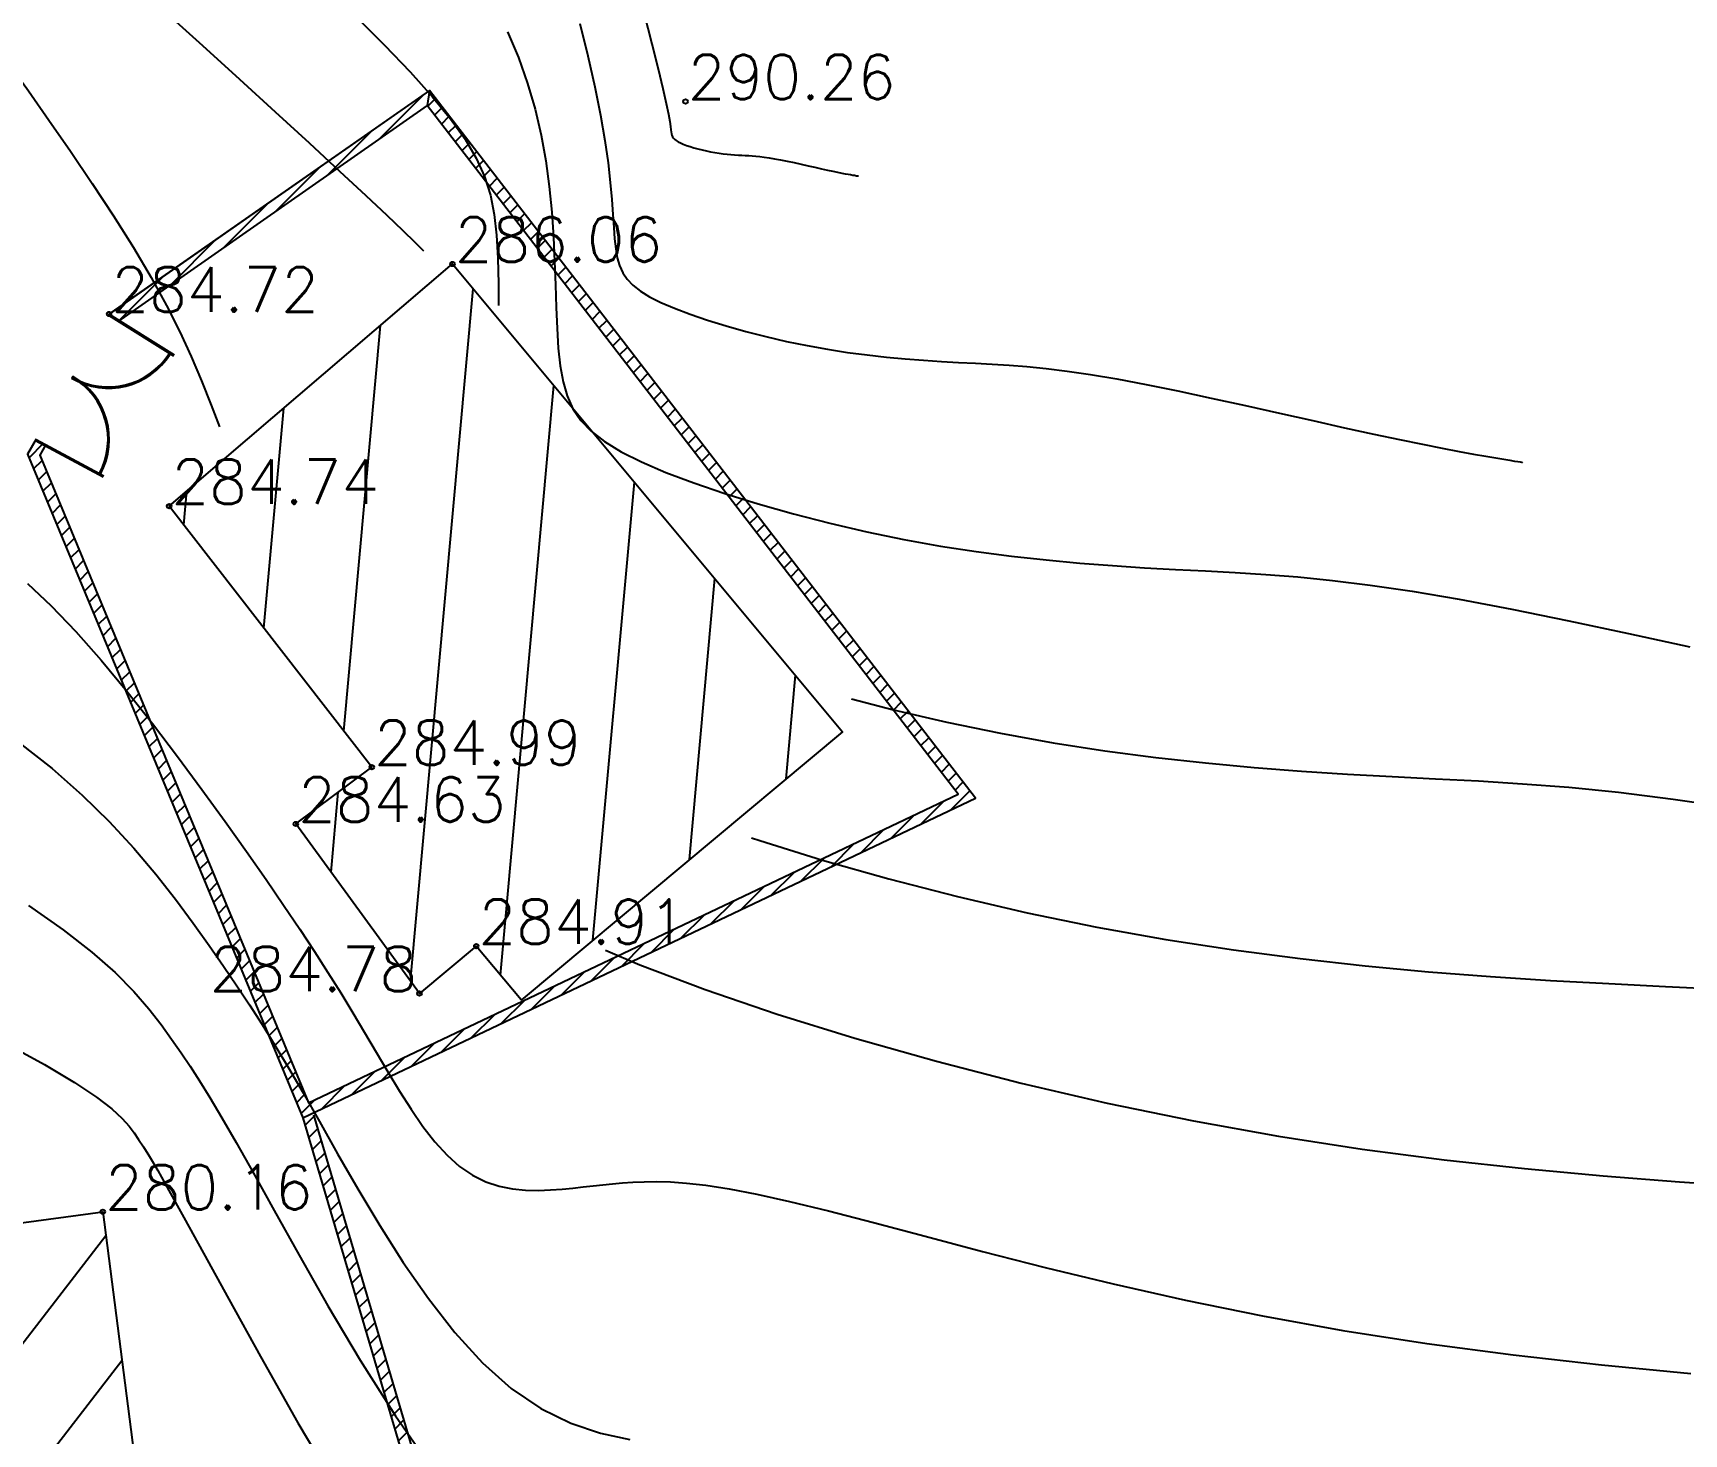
# Model space of a CAD drawing. Extents: x 524954 to 526204, y 9523489 to 9524010.
# Drawn here: x 525616.03 to 525653.14, y 9523822.29 to 9523853.78 of the extents above; entities that cross this region are included whole.
import ezdxf
from ezdxf.enums import TextEntityAlignment as Align

# ---------------------------------------------------------------- set-up
doc = ezdxf.new("R2010")
doc.units = 0
doc.header["$PDMODE"] = 33
doc.header["$PDSIZE"] = 0.1
for name, color, linetype in [('Bati', 6, 'Continuous'), ('Bati_H', 1, 'Continuous'), ('Cloture', 7, 'Continuous'), ('CN_01_00', 3, 'Continuous'), ('CN_02_00', 4, 'Continuous'), ('CN_05_00', 6, 'Continuous'), ('CN_10_00', 1, 'Continuous'), ('Murs', 1, 'Continuous'), ('TopoAlt', 3, 'Continuous'), ('TOPOJIS', 7, 'Continuous')]:
    doc.layers.add(name, color=color, linetype=linetype)
doc.styles.add('Simplex 1.0', font='Simplex.shx', dxfattribs={"width": 0.99, "height": 1})
pattern_1 = [(45, (0, 0), (-0.1767766952966, 0.1767766952966), [])]

# ---------------------------------------------------------------- blocks, each defined once
blk = doc.blocks.new('TCPOINT M')
at = {"color": 0}
blk.add_point((0, 0), dxfattribs=at)
at = {"layer": 'TopoAlt', "style": 'Simplex 1.0', "width": 0.99}
blk.add_attdef('ALT', (0.15, 0.15), '', height=1, dxfattribs=at)

msp = doc.modelspace()

# ---------------------------------------------------------------- hatches: boundary and pattern name
at = {"layer": 'Bati_H'}
h = msp.add_hatch(dxfattribs=at)
h.set_pattern_fill('_U', color=256, scale=2, angle=-95.1638, style=0, pattern_type=0)
h.set_pattern_definition([(264.83619767, (0, 0), (1.99188291736, -0.18000678744), [])])
h.paths.add_polyline_path([(525625.99, 9523833.259), (525624.713, 9523832.194), (525621.934, 9523836.006), (525623.641, 9523837.283), (525619.087, 9523843.149), (525625.455, 9523848.593), (525634.227, 9523838.078), (525627.043, 9523832.084), (525627, 9523832.049)])
h = msp.add_hatch(dxfattribs=at)
h.set_pattern_fill('_U', color=256, scale=2, angle=-127.6648, style=0, pattern_type=0)
h.set_pattern_definition([(232.33518954, (0, 0), (1.5831979346, -1.222081953), [])])
h.paths.add_polyline_path([(525613.828, 9523806.487), (525610.574, 9523806.068), (525609.917, 9523810.9), (525609.081, 9523810.777), (525608.585, 9523813.909), (525608.139, 9523814.578), (525607.292, 9523814.721), (525604.249, 9523814.304), (525604.145, 9523815.183), (525601.239, 9523814.789), (525596.868, 9523814.226), (525595.553, 9523824.308), (525617.594, 9523827.288), (525620.151, 9523807.42), (525613.813, 9523806.604)])
at = {"layer": 'Murs'}
h = msp.add_hatch(dxfattribs=at)
h.set_pattern_fill('_U', color=256, scale=0.25, angle=45, style=0, pattern_type=0)
h.set_pattern_definition(pattern_1)
h.paths.add_polyline_path([(525616.099, 9523844.658), (525615.901, 9523844.318), (525622.088, 9523829.396), (525637.213, 9523836.582), (525624.939, 9523852.493), (525617.78, 9523847.499), (525617.923, 9523847.294), (525624.887, 9523852.152), (525636.826, 9523836.675), (525622.219, 9523829.735), (525616.18, 9523844.299), (525616.315, 9523844.532)])
h = msp.add_hatch(dxfattribs=at)
h.set_pattern_fill('_U', color=256, scale=0.25, angle=45, style=0, pattern_type=0)
h.set_pattern_definition(pattern_1)
h.paths.add_polyline_path([(525622.088, 9523829.396), (525626.19, 9523815.525), (525626.43, 9523815.596), (525622.328, 9523829.467)])

# ---------------------------------------------------------------- linework, layer by layer
at = {"layer": 'Bati', "flags": 128}
for points in [[(525625.99, 9523833.259), (525624.713, 9523832.194), (525621.934, 9523836.006), (525623.641, 9523837.283), (525619.087, 9523843.149), (525625.455, 9523848.593), (525634.227, 9523838.078), (525627.043, 9523832.084), (525627, 9523832.049)], [(525613.828, 9523806.487), (525610.574, 9523806.068), (525609.917, 9523810.9), (525609.081, 9523810.777), (525608.585, 9523813.909), (525608.139, 9523814.578), (525607.292, 9523814.721), (525604.249, 9523814.304), (525604.145, 9523815.183), (525601.239, 9523814.789), (525596.868, 9523814.226), (525595.553, 9523824.308), (525617.594, 9523827.288), (525620.151, 9523807.42), (525613.813, 9523806.604)]]:
    msp.add_lwpolyline(points, close=True, dxfattribs=at)
at = {"layer": 'Cloture'}
msp.add_line((525624.939, 9523852.493), (525624.887, 9523852.152), dxfattribs=at)
msp.add_line((525624.939, 9523852.493), (525624.887, 9523852.152), dxfattribs=at)
at = {"layer": 'Cloture', "flags": 128}
for points in [[(525616.099, 9523844.658), (525615.901, 9523844.318), (525622.088, 9523829.396), (525637.213, 9523836.582), (525624.939, 9523852.493), (525617.78, 9523847.499)], [(525624.939, 9523852.493), (525617.735, 9523847.468), (525617.721, 9523847.444)], [(525616.315, 9523844.532), (525616.18, 9523844.299), (525622.219, 9523829.735), (525636.826, 9523836.675), (525624.887, 9523852.152), (525617.923, 9523847.294)], [(525617.735, 9523847.468), (525619.2, 9523846.552)], [(525617.721, 9523847.445), (525619.186, 9523846.528)], [(525616.922, 9523846.071), (525616.894, 9523846.024)], [(525617.134, 9523845.939), (525617.115, 9523845.905)], [(525616.081, 9523844.627), (525617.602, 9523843.806)], [(525616.095, 9523844.651), (525617.615, 9523843.83)], [(525622.088, 9523829.396), (525626.19, 9523815.525)], [(525622.328, 9523829.467), (525626.43, 9523815.596)]]:
    msp.add_lwpolyline(points, dxfattribs=at)
at = {"layer": 'Cloture'}
for centre, radius, start, end in [((525617.721, 9523847.445), 1.643, 239.678, 327.9756), ((525617.721, 9523847.445), 1.616, 239.678, 327.9756), ((525616.095, 9523844.651), 1.616, 331.6153, 59.9128), ((525616.095, 9523844.651), 1.643, 331.6153, 59.9128)]:
    msp.add_arc(centre, radius, start, end, dxfattribs=at)
at = {"layer": 'CN_01_00', "flags": 128}
for points, elevation in [([(525623.294, 9523854.139), (525623.926, 9523853.51), (525624.501, 9523852.91), (525625.002, 9523852.354), (525625.413, 9523851.854), (525625.738, 9523851.398), (525625.989, 9523850.971), (525626.176, 9523850.557), (525626.308, 9523850.141), (525626.395, 9523849.707), (525626.448, 9523849.24), (525626.476, 9523848.724), (525626.49, 9523848.15), (525626.493, 9523847.656)], 287), ([(525628.316, 9523854.001), (525628.499, 9523853.271), (525628.656, 9523852.577), (525628.784, 9523851.938), (525628.882, 9523851.368), (525628.953, 9523850.866), (525629.003, 9523850.426), (525629.038, 9523850.041), (525629.062, 9523849.706), (525629.08, 9523849.413), (525629.099, 9523849.158), (525629.124, 9523848.933), (525629.159, 9523848.734), (525629.21, 9523848.556), (525629.283, 9523848.396), (525629.382, 9523848.249), (525629.512, 9523848.113), (525629.679, 9523847.983), (525629.888, 9523847.856), (525630.143, 9523847.729), (525630.449, 9523847.598), (525630.8, 9523847.465), (525631.188, 9523847.333), (525631.606, 9523847.203), (525632.047, 9523847.078), (525632.503, 9523846.961), (525632.966, 9523846.853), (525633.43, 9523846.757), (525633.889, 9523846.675), (525634.339, 9523846.605), (525634.781, 9523846.548), (525635.213, 9523846.5), (525635.636, 9523846.461), (525636.047, 9523846.429), (525636.447, 9523846.403), (525636.835, 9523846.381), (525637.211, 9523846.363), (525637.585, 9523846.343), (525637.967, 9523846.319), (525638.369, 9523846.287), (525638.802, 9523846.244), (525639.276, 9523846.186), (525639.802, 9523846.108), (525640.391, 9523846.008), (525641.05, 9523845.883), (525641.764, 9523845.738), (525642.515, 9523845.579), (525643.283, 9523845.411), (525644.051, 9523845.24), (525644.8, 9523845.072), (525645.511, 9523844.913), (525646.165, 9523844.769), (525646.748, 9523844.645), (525647.259, 9523844.539), (525647.704, 9523844.451), (525648.087, 9523844.377), (525648.413, 9523844.318), (525648.685, 9523844.27), (525648.908, 9523844.232), (525649.088, 9523844.203), (525649.228, 9523844.18), (525649.333, 9523844.163), (525649.408, 9523844.151), (525649.459, 9523844.142), (525649.489, 9523844.137), (525649.505, 9523844.135), (525649.511, 9523844.134), (525649.512, 9523844.134)], 289), ([(525634.423, 9523838.815), (525635.372, 9523838.57), (525636.572, 9523838.291), (525637.772, 9523838.043), (525638.958, 9523837.831), (525640.123, 9523837.651), (525641.267, 9523837.502), (525642.386, 9523837.378), (525643.479, 9523837.277), (525644.544, 9523837.195), (525645.578, 9523837.128), (525646.581, 9523837.072), (525647.554, 9523837.023), (525648.521, 9523836.973), (525649.511, 9523836.911), (525650.551, 9523836.829), (525651.67, 9523836.717), (525652.896, 9523836.565), (525654.258, 9523836.365)], 287), ([(525615.703, 9523837.834), (525616.452, 9523837.25), (525617.129, 9523836.655), (525617.74, 9523836.057), (525618.29, 9523835.462), (525618.783, 9523834.879), (525619.227, 9523834.315), (525619.625, 9523833.778), (525619.983, 9523833.275), (525620.308, 9523832.81), (525620.608, 9523832.37), (525620.894, 9523831.938), (525621.176, 9523831.498), (525621.464, 9523831.033), (525621.768, 9523830.526), (525622.097, 9523829.96), (525622.463, 9523829.319), (525622.873, 9523828.593), (525623.326, 9523827.803), (525623.819, 9523826.978), (525624.349, 9523826.145), (525624.913, 9523825.335), (525625.507, 9523824.574), (525626.128, 9523823.891), (525626.774, 9523823.316), (525627.44, 9523822.868), (525628.114, 9523822.539), (525628.784, 9523822.311), (525629.439, 9523822.167)], 283), ([(525615.389, 9523831.087), (525616.28, 9523830.596), (525616.956, 9523830.192), (525617.451, 9523829.865), (525617.799, 9523829.6), (525618.033, 9523829.386), (525618.189, 9523829.21), (525618.3, 9523829.059), (525618.399, 9523828.916), (525618.507, 9523828.751), (525618.643, 9523828.528), (525618.828, 9523828.212), (525619.079, 9523827.769), (525619.417, 9523827.162), (525619.86, 9523826.358), (525620.429, 9523825.32), (525621.137, 9523824.032), (525621.976, 9523822.545), (525622.936, 9523820.929)], 281)]:
    msp.add_lwpolyline(points, dxfattribs=dict(at, elevation=elevation))
at = {"layer": 'CN_02_00', "flags": 128}
for points, elevation in [([(525619.011, 9523854.247), (525619.836, 9523853.504), (525620.664, 9523852.75), (525621.471, 9523852.012), (525622.23, 9523851.313), (525622.917, 9523850.678), (525623.506, 9523850.129), (525623.977, 9523849.687), (525624.34, 9523849.342), (525624.609, 9523849.082), (525624.799, 9523848.893), (525624.802, 9523848.89)], 286), ([(525626.69, 9523853.808), (525626.937, 9523853.232), (525627.143, 9523852.652), (525627.312, 9523852.071), (525627.447, 9523851.489), (525627.552, 9523850.908), (525627.63, 9523850.331), (525627.686, 9523849.759), (525627.724, 9523849.196), (525627.749, 9523848.649), (525627.768, 9523848.121), (525627.785, 9523847.617), (525627.805, 9523847.143), (525627.834, 9523846.704), (525627.877, 9523846.304), (525627.94, 9523845.947), (525628.032, 9523845.627), (525628.162, 9523845.34), (525628.339, 9523845.077), (525628.573, 9523844.832), (525628.872, 9523844.599), (525629.247, 9523844.372), (525629.706, 9523844.143), (525630.254, 9523843.909), (525630.883, 9523843.67), (525631.579, 9523843.433), (525632.329, 9523843.2), (525633.12, 9523842.976), (525633.937, 9523842.765), (525634.769, 9523842.572), (525635.601, 9523842.4), (525636.423, 9523842.253), (525637.231, 9523842.128), (525638.024, 9523842.025), (525638.8, 9523841.939), (525639.557, 9523841.869), (525640.296, 9523841.812), (525641.013, 9523841.765), (525641.708, 9523841.727), (525642.383, 9523841.693), (525643.053, 9523841.658), (525643.739, 9523841.615), (525644.46, 9523841.558), (525645.236, 9523841.48), (525646.086, 9523841.375), (525647.03, 9523841.236), (525648.087, 9523841.057), (525649.268, 9523840.833), (525650.549, 9523840.573), (525651.895, 9523840.287), (525653.274, 9523839.986)], 288), ([(525615.903, 9523841.411), (525616.431, 9523840.911), (525616.984, 9523840.332), (525617.554, 9523839.685), (525618.132, 9523838.989), (525618.709, 9523838.261), (525619.276, 9523837.518), (525619.824, 9523836.779), (525620.343, 9523836.061), (525620.825, 9523835.383), (525621.263, 9523834.756), (525621.659, 9523834.179), (525622.02, 9523833.643), (525622.351, 9523833.141), (525622.656, 9523832.665), (525622.943, 9523832.208), (525623.216, 9523831.762), (525623.481, 9523831.319), (525623.742, 9523830.874), (525624.001, 9523830.432), (525624.261, 9523830.002), (525624.523, 9523829.592), (525624.787, 9523829.208), (525625.057, 9523828.861), (525625.333, 9523828.557), (525625.616, 9523828.304), (525625.908, 9523828.107), (525626.206, 9523827.963), (525626.506, 9523827.865), (525626.805, 9523827.804), (525627.099, 9523827.774), (525627.386, 9523827.767), (525627.661, 9523827.778), (525627.921, 9523827.797), (525628.164, 9523827.821), (525628.394, 9523827.845), (525628.615, 9523827.87), (525628.833, 9523827.894), (525629.052, 9523827.917), (525629.277, 9523827.936), (525629.513, 9523827.952), (525629.765, 9523827.963), (525630.041, 9523827.967), (525630.353, 9523827.96), (525630.718, 9523827.933), (525631.153, 9523827.883), (525631.672, 9523827.801), (525632.294, 9523827.682), (525633.032, 9523827.521), (525633.905, 9523827.309), (525634.923, 9523827.045), (525636.081, 9523826.737), (525637.371, 9523826.397), (525638.783, 9523826.036), (525640.309, 9523825.666), (525641.938, 9523825.298), (525643.662, 9523824.945), (525645.472, 9523824.619), (525647.357, 9523824.327), (525649.3, 9523824.071), (525651.285, 9523823.847), (525653.292, 9523823.652)], 284), ([(525632.175, 9523835.697), (525632.362, 9523835.633), (525633.776, 9523835.194), (525635.265, 9523834.772), (525636.807, 9523834.375), (525638.374, 9523834.011), (525639.943, 9523833.687), (525641.492, 9523833.409), (525643.015, 9523833.174), (525644.509, 9523832.979), (525645.972, 9523832.818), (525647.4, 9523832.685), (525648.792, 9523832.578), (525650.144, 9523832.49), (525651.454, 9523832.417), (525652.724, 9523832.354), (525653.977, 9523832.29)], 286), ([(525615.92, 9523834.169), (525616.705, 9523833.625), (525617.348, 9523833.125), (525617.87, 9523832.663), (525618.291, 9523832.24), (525618.63, 9523831.851), (525618.907, 9523831.494), (525619.142, 9523831.167), (525619.354, 9523830.863), (525619.558, 9523830.56), (525619.769, 9523830.233), (525620.002, 9523829.855), (525620.271, 9523829.401), (525620.592, 9523828.844), (525620.979, 9523828.159), (525621.446, 9523827.32), (525622.005, 9523826.312), (525622.651, 9523825.174), (525623.378, 9523823.953), (525624.176, 9523822.699), (525625.038, 9523821.461)], 282)]:
    msp.add_lwpolyline(points, dxfattribs=dict(at, elevation=elevation))
at = {"layer": 'CN_05_00', "elevation": 285, "flags": 128}
for points in [[(525614.814, 9523854.003), (525615.121, 9523853.589), (525615.493, 9523853.078), (525615.92, 9523852.485), (525616.384, 9523851.828), (525616.869, 9523851.128), (525617.358, 9523850.404), (525617.835, 9523849.676), (525618.282, 9523848.963), (525618.684, 9523848.286), (525619.028, 9523847.657), (525619.322, 9523847.07), (525619.579, 9523846.51), (525619.81, 9523845.965), (525620.028, 9523845.421), (525620.221, 9523844.93)], [(525628.898, 9523833.17), (525629.67, 9523832.841), (525631.133, 9523832.286), (525632.754, 9523831.733), (525634.499, 9523831.192), (525636.338, 9523830.671), (525638.241, 9523830.18), (525640.177, 9523829.73), (525642.114, 9523829.33), (525644.027, 9523828.987), (525645.908, 9523828.698), (525647.752, 9523828.456), (525649.558, 9523828.257), (525651.322, 9523828.094), (525653.04, 9523827.961), (525654.709, 9523827.852)]]:
    msp.add_lwpolyline(points, dxfattribs=at)
at = {"layer": 'CN_10_00', "elevation": 290, "flags": 128}
msp.add_lwpolyline([(525629.76, 9523854.245), (525629.938, 9523853.544), (525630.078, 9523852.977), (525630.182, 9523852.536), (525630.257, 9523852.203), (525630.308, 9523851.962), (525630.339, 9523851.794), (525630.356, 9523851.683), (525630.365, 9523851.612), (525630.371, 9523851.563), (525630.378, 9523851.522), (525630.389, 9523851.485), (525630.403, 9523851.452), (525630.424, 9523851.422), (525630.451, 9523851.393), (525630.485, 9523851.367), (525630.528, 9523851.34), (525630.581, 9523851.314), (525630.644, 9523851.287), (525630.717, 9523851.26), (525630.797, 9523851.232), (525630.883, 9523851.206), (525630.974, 9523851.18), (525631.068, 9523851.156), (525631.164, 9523851.133), (525631.259, 9523851.114), (525631.354, 9523851.097), (525631.447, 9523851.082), (525631.538, 9523851.07), (525631.627, 9523851.061), (525631.714, 9523851.053), (525631.799, 9523851.046), (525631.882, 9523851.041), (525631.962, 9523851.036), (525632.039, 9523851.032), (525632.117, 9523851.028), (525632.196, 9523851.023), (525632.278, 9523851.017), (525632.368, 9523851.008), (525632.466, 9523850.996), (525632.574, 9523850.98), (525632.696, 9523850.959), (525632.832, 9523850.933), (525632.979, 9523850.903), (525633.134, 9523850.871), (525633.292, 9523850.836), (525633.451, 9523850.801), (525633.605, 9523850.766), (525633.752, 9523850.733), (525633.887, 9523850.704), (525634.007, 9523850.678), (525634.113, 9523850.656), (525634.205, 9523850.638), (525634.284, 9523850.623), (525634.351, 9523850.61), (525634.407, 9523850.601), (525634.453, 9523850.593), (525634.49, 9523850.587), (525634.519, 9523850.582), (525634.541, 9523850.578), (525634.556, 9523850.576), (525634.567, 9523850.574), (525634.573, 9523850.573), (525634.576, 9523850.573), (525634.578, 9523850.572), (525634.578, 9523850.572)], dxfattribs=at)

# ---------------------------------------------------------------- block references
at = {"layer": 'TOPOJIS'}
ref = msp.add_blockref('TCPOINT M', (525630.695, 9523852.246, 290.26), dxfattribs=at)
ref.add_attrib('ALT', '290.26', (525630.745, 9523852.296, 290.26), dxfattribs={"layer": 'TopoAlt', "height": 1, "style": 'Simplex 1.0', "width": 0.99})
ref = msp.add_blockref('TCPOINT M', (525625.455, 9523848.593, 286.06), dxfattribs=at)
ref.add_attrib('ALT', '286.06', (525625.505, 9523848.643, 286.06), dxfattribs={"layer": 'TopoAlt', "height": 1, "style": 'Simplex 1.0', "width": 0.99})
ref = msp.add_blockref('TCPOINT M', (525617.735, 9523847.468, 284.72), dxfattribs=at)
ref.add_attrib('ALT', '284.72', (525617.785, 9523847.518, 284.72), dxfattribs={"layer": 'TopoAlt', "height": 1, "style": 'Simplex 1.0', "width": 0.99})
ref = msp.add_blockref('TCPOINT M', (525619.087, 9523843.149, 284.74), dxfattribs=at)
ref.add_attrib('ALT', '284.74', (525619.137, 9523843.199, 284.74), dxfattribs={"layer": 'TopoAlt', "height": 1, "style": 'Simplex 1.0', "width": 0.99})
ref = msp.add_blockref('TCPOINT M', (525623.641, 9523837.283, 284.99), dxfattribs=at)
ref.add_attrib('ALT', '284.99', (525623.691, 9523837.333, 284.99), dxfattribs={"layer": 'TopoAlt', "height": 1, "style": 'Simplex 1.0', "width": 0.99})
ref = msp.add_blockref('TCPOINT M', (525621.934, 9523836.006, 284.63), dxfattribs=at)
ref.add_attrib('ALT', '284.63', (525621.984, 9523836.056, 284.63), dxfattribs={"layer": 'TopoAlt', "height": 1, "style": 'Simplex 1.0', "width": 0.99})
ref = msp.add_blockref('TCPOINT M', (525625.99, 9523833.259, 284.91), dxfattribs=at)
ref.add_attrib('ALT', '284.91', (525626.04, 9523833.309, 284.91), dxfattribs={"layer": 'TopoAlt', "height": 1, "style": 'Simplex 1.0', "width": 0.99})
ref = msp.add_blockref('TCPOINT M', (525624.713, 9523832.194, 284.78), dxfattribs=at)
ref.add_attrib('ALT', '284.78', dxfattribs={"layer": 'TopoAlt', "height": 1, "style": 'Simplex 1.0', "width": 0.99}).set_placement((525624.663, 9523832.244, 284.78), align=Align.RIGHT)
ref = msp.add_blockref('TCPOINT M', (525617.594, 9523827.288, 280.16), dxfattribs=at)
ref.add_attrib('ALT', '280.16', (525617.644, 9523827.338, 280.16), dxfattribs={"layer": 'TopoAlt', "height": 1, "style": 'Simplex 1.0', "width": 0.99})

doc.saveas('drawing.dxf')
